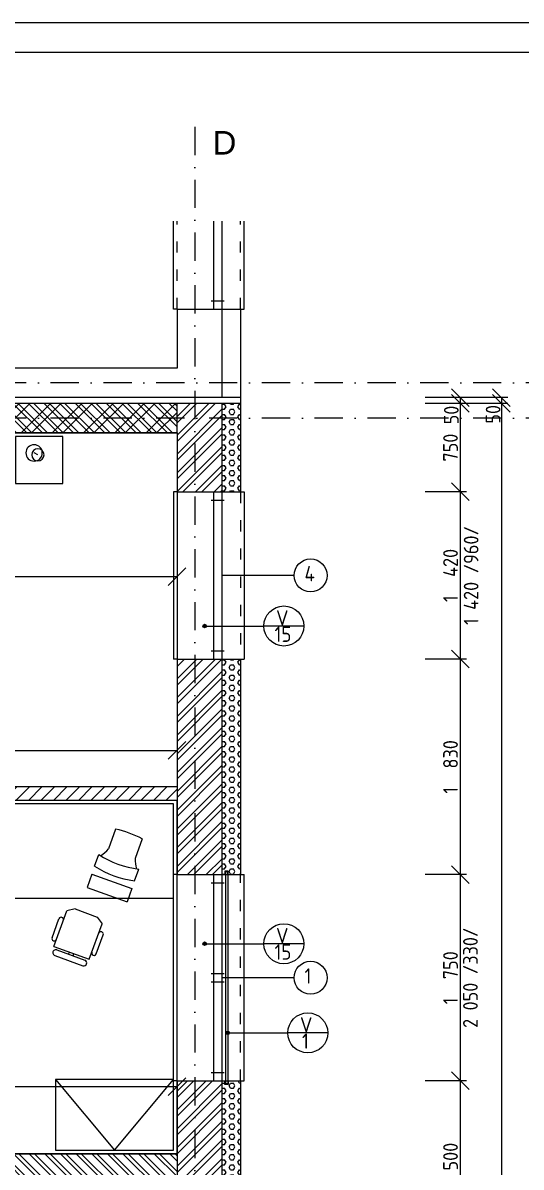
# Model space of a CAD drawing. Extents: x 4511820 to 5180432, y -1526536 to -944957.
# Drawn here: x 4992563 to 4996791, y -1318868 to -1309155 of the extents above; entities that cross this region are included whole.
import ezdxf

# ---------------------------------------------------------------- set-up
doc = ezdxf.new("R2010")
doc.units = 0
doc.header["$MEASUREMENT"] = 0
doc.linetypes.add('ACAD_ISO03W100', pattern=[30, 12, -18])
doc.linetypes.add('BODKOCIARKOVANA_3', pattern=[5.6, 3, -1.3, 0, -1.3])
doc.layers.get('0').update_dxf_attribs({"linetype": 'CONTINUOUS'})
doc.layers.get('Defpoints').update_dxf_attribs({"color": 61, "linetype": 'CONTINUOUS'})
for name, color, linetype in [('KÓTY', 4, 'CONTINUOUS'), ('MÚRY', 1, 'CONTINUOUS'), ('OKNÁ', 143, 'CONTINUOUS'), ('osi', 253, 'CONTINUOUS'), ('Plochy', 41, 'CONTINUOUS'), ('TENKÁ', 7, 'CONTINUOUS'), ('ZARIADENIE', 47, 'CONTINUOUS'), ('ŠRAFY', 82, 'CONTINUOUS')]:
    doc.layers.add(name, color=color, linetype=linetype)
doc.styles.add('styl1', font='arial.ttf')
doc.styles.add('STYLE1', font='isocp.shx')
doc.dimstyles.new('STANDARD-50', dxfattribs={"dimtxt": 125, "dimasz": 150, "dimexe": 10, "dimexo": 200, "dimgap": 20, "dimtad": 1, "dimdsep": 46, "dimlunit": 6, "dimtxsty": 'STYLE1', "dimblk1": 'OBLIQUE', "dimblk2": 'OBLIQUE', "dimsah": 1, "dimcen": 2.5, "dimse1": 1, "dimse2": 1, "dimadec": 0, "dimazin": 0, "dimtfac": 1, "dimtmove": 1, "dimatfit": 3, "dimldrblk": 'OBLIQUE', "dimfxl": 1, "dimtolj": 1, "dimtzin": 0, "dimarcsym": 0})
pattern_1 = [(0, (0, -175781), (0, 43.3012702), [25, -50]), (120, (0, -175781), (-37.5, -21.6506351), [25, -50]), (60, (25, -175781), (-37.5, 21.6506351), [25, -50])]

# ---------------------------------------------------------------- blocks, each defined once
blk = doc.blocks.new('_OBLIQUE')
at = {"color": 0, "linetype": 'ByBlock'}
blk.add_line((-0.5, -0.5), (0.5, 0.5), dxfattribs=at)
blk = doc.blocks.new('*D22450')
at = {"layer": 'Defpoints', "color": 0}
for p in [(4993901, -1312335.2), (4993901, -1312385.2), (4996624.5, -1312385.2)]:
    blk.add_point(p, dxfattribs=at)
at = {"layer": 'KÓTY', "color": 0, "lineweight": -2}
blk.add_line((4996624.5, -1312335.2), (4996624.5, -1312385.2), dxfattribs=at)
at = {"layer": 'KÓTY', "color": 0, "linetype": 'ByBlock', "lineweight": -2, "xscale": 150, "yscale": 150, "zscale": 150}
for p, rotation in [((4996624.5, -1312335.2), 90), ((4996624.5, -1312385.2), 270)]:
    blk.add_blockref('_OBLIQUE', p, dxfattribs=dict(at, rotation=rotation))
at = {"layer": 'KÓTY', "color": 0, "insert": (4996553.5, -1312477.5), "char_height": 125, "attachment_point": 5, "rotation": 90, "style": 'STYLE1'}
blk.add_mtext('\\A1;50', dxfattribs=at)
blk = doc.blocks.new('*D22451')
at = {"layer": 'Defpoints', "color": 0}
for p in [(4994251, -1312335.2), (4994251, -1312385.2), (4996274.5, -1312385.2)]:
    blk.add_point(p, dxfattribs=at)
at = {"layer": 'KÓTY', "color": 0, "lineweight": -2}
blk.add_line((4996274.5, -1312335.2), (4996274.5, -1312385.2), dxfattribs=at)
at = {"layer": 'KÓTY', "color": 0, "linetype": 'ByBlock', "lineweight": -2, "xscale": 150, "yscale": 150, "zscale": 150}
for p, rotation in [((4996274.5, -1312335.2), 90), ((4996274.5, -1312385.2), 270)]:
    blk.add_blockref('_OBLIQUE', p, dxfattribs=dict(at, rotation=rotation))
at = {"layer": 'KÓTY', "color": 0, "insert": (4996199, -1312483.5), "char_height": 125, "attachment_point": 5, "rotation": 90, "style": 'STYLE1'}
blk.add_mtext('\\A1;50', dxfattribs=at)
blk = doc.blocks.new('*D22452')
at = {"layer": 'Defpoints', "color": 0}
for p in [(4994411, -1312385.2), (4994251, -1331515.2), (4996624.5, -1331515.2)]:
    blk.add_point(p, dxfattribs=at)
at = {"layer": 'KÓTY', "color": 0, "lineweight": -2}
blk.add_line((4996624.5, -1312385.2), (4996624.5, -1331515.2), dxfattribs=at)
at = {"layer": 'KÓTY', "color": 0, "linetype": 'ByBlock', "lineweight": -2, "xscale": 150, "yscale": 150, "zscale": 150}
for p, rotation in [((4996624.5, -1312385.2), 90), ((4996624.5, -1331515.2), 270)]:
    blk.add_blockref('_OBLIQUE', p, dxfattribs=dict(at, rotation=rotation))
at = {"layer": 'KÓTY', "color": 0, "insert": (4996542, -1321950.2), "char_height": 125, "attachment_point": 5, "rotation": 90, "style": 'STYLE1'}
blk.add_mtext('\\A1;19ﾠ130', dxfattribs=at)
blk = doc.blocks.new('*D22453')
at = {"layer": 'Defpoints', "color": 0}
for p in [(4994251, -1312385.2), (4994251, -1313135.2), (4996274.5, -1313135.2)]:
    blk.add_point(p, dxfattribs=at)
at = {"layer": 'KÓTY', "color": 0, "lineweight": -2}
blk.add_line((4996274.5, -1312385.2), (4996274.5, -1313135.2), dxfattribs=at)
at = {"layer": 'KÓTY', "color": 0, "linetype": 'ByBlock', "lineweight": -2, "xscale": 150, "yscale": 150, "zscale": 150}
for p, rotation in [((4996274.5, -1312385.2), 90), ((4996274.5, -1313135.2), 270)]:
    blk.add_blockref('_OBLIQUE', p, dxfattribs=dict(at, rotation=rotation))
at = {"layer": 'KÓTY', "color": 0, "insert": (4996192, -1312760.2), "char_height": 125, "attachment_point": 5, "rotation": 90, "style": 'STYLE1'}
blk.add_mtext('\\A1;750', dxfattribs=at)
blk = doc.blocks.new('*D22454')
at = {"layer": 'Defpoints', "color": 0}
for p in [(4994251, -1313135.2), (4994251, -1314555.2), (4996274.5, -1314555.2)]:
    blk.add_point(p, dxfattribs=at)
at = {"layer": 'KÓTY', "color": 0, "lineweight": -2}
blk.add_line((4996274.5, -1313135.2), (4996274.5, -1314555.2), dxfattribs=at)
at = {"layer": 'KÓTY', "color": 0, "linetype": 'ByBlock', "lineweight": -2, "xscale": 150, "yscale": 150, "zscale": 150}
for p, rotation in [((4996274.5, -1313135.2), 90), ((4996274.5, -1314555.2), 270)]:
    blk.add_blockref('_OBLIQUE', p, dxfattribs=dict(at, rotation=rotation))
at = {"layer": 'KÓTY', "color": 0, "insert": (4996192, -1313845.2), "char_height": 125, "attachment_point": 5, "rotation": 90, "style": 'STYLE1'}
blk.add_mtext('\\A1;1ﾠ420', dxfattribs=at)
blk = doc.blocks.new('*D22455')
at = {"layer": 'Defpoints', "color": 0}
for p in [(4994251, -1314555.2), (4994251, -1316385.2), (4996274.5, -1316385.2)]:
    blk.add_point(p, dxfattribs=at)
at = {"layer": 'KÓTY', "color": 0, "lineweight": -2}
blk.add_line((4996274.5, -1314555.2), (4996274.5, -1316385.2), dxfattribs=at)
at = {"layer": 'KÓTY', "color": 0, "linetype": 'ByBlock', "lineweight": -2, "xscale": 150, "yscale": 150, "zscale": 150}
for p, rotation in [((4996274.5, -1314555.2), 90), ((4996274.5, -1316385.2), 270)]:
    blk.add_blockref('_OBLIQUE', p, dxfattribs=dict(at, rotation=rotation))
at = {"layer": 'KÓTY', "color": 0, "insert": (4996192, -1315470.2), "char_height": 125, "attachment_point": 5, "rotation": 90, "style": 'STYLE1'}
blk.add_mtext('\\A1;1ﾠ830', dxfattribs=at)
blk = doc.blocks.new('*D22456')
at = {"layer": 'Defpoints', "color": 0}
for p in [(4994251, -1316385.2), (4994251, -1318135.2), (4996274.5, -1318135.2)]:
    blk.add_point(p, dxfattribs=at)
at = {"layer": 'KÓTY', "color": 0, "lineweight": -2}
blk.add_line((4996274.5, -1316385.2), (4996274.5, -1318135.2), dxfattribs=at)
at = {"layer": 'KÓTY', "color": 0, "linetype": 'ByBlock', "lineweight": -2, "xscale": 150, "yscale": 150, "zscale": 150}
for p, rotation in [((4996274.5, -1316385.2), 90), ((4996274.5, -1318135.2), 270)]:
    blk.add_blockref('_OBLIQUE', p, dxfattribs=dict(at, rotation=rotation))
at = {"layer": 'KÓTY', "color": 0, "insert": (4996192, -1317260.2), "char_height": 125, "attachment_point": 5, "rotation": 90, "style": 'STYLE1'}
blk.add_mtext('\\A1;1ﾠ750', dxfattribs=at)
blk = doc.blocks.new('*D22457')
at = {"layer": 'Defpoints', "color": 0}
for p in [(4994251, -1318135.2), (4994251, -1319635.2), (4996274.5, -1319635.2)]:
    blk.add_point(p, dxfattribs=at)
at = {"layer": 'KÓTY', "color": 0, "lineweight": -2}
blk.add_line((4996274.5, -1318135.2), (4996274.5, -1319635.2), dxfattribs=at)
at = {"layer": 'KÓTY', "color": 0, "linetype": 'ByBlock', "lineweight": -2, "xscale": 150, "yscale": 150, "zscale": 150}
for p, rotation in [((4996274.5, -1318135.2), 90), ((4996274.5, -1319635.2), 270)]:
    blk.add_blockref('_OBLIQUE', p, dxfattribs=dict(at, rotation=rotation))
at = {"layer": 'KÓTY', "color": 0, "insert": (4996192, -1318885.2), "char_height": 125, "attachment_point": 5, "rotation": 90, "style": 'STYLE1'}
blk.add_mtext('\\A1;1ﾠ500', dxfattribs=at)
blk = doc.blocks.new('DVOJPOSTEL')
at = {"layer": 'ZARIADENIE', "ltscale": 0.25}
for p, q in [((4444359, -1314665.2), (4444359, -1312665.2)), ((4444359, -1312665.2), (4446159, -1312665.2)), ((4445259, -1312665.2), (4445259, -1314665.2)), ((4446159, -1312665.2), (4446159, -1314665.2)), ((4444139.6, -1312821.2), (4444171.8, -1312805.1)), ((4446378.4, -1312821.2), (4446346.2, -1312805.1)), ((4446159, -1314665.2), (4444359, -1314665.2))]:
    blk.add_line(p, q, dxfattribs=at)
at = {"layer": 'ZARIADENIE', "color": 76, "ltscale": 0.25}
for p, q in [((4444432.3, -1312741.6), (4445177.9, -1312741.6)), ((4444432.3, -1312741.6), (4444432.3, -1313110.9)), ((4445177.9, -1312741.6), (4445177.9, -1313110.9)), ((4446085.7, -1312741.6), (4445340.1, -1312741.6)), ((4445340.1, -1312741.6), (4445340.1, -1313110.9)), ((4446085.7, -1312741.6), (4446085.7, -1313110.9)), ((4444432.3, -1313110.9), (4445177.9, -1313110.9)), ((4446085.7, -1313110.9), (4445340.1, -1313110.9)), ((4444432.3, -1313193.6), (4444432.3, -1314603.6)), ((4444432.3, -1313193.6), (4445027.9, -1313193.6)), ((4445027.9, -1313193.6), (4445177.9, -1313343.6)), ((4445027.9, -1313193.6), (4445027.9, -1313343.6)), ((4445490.1, -1313193.6), (4445340.1, -1313343.6)), ((4446085.7, -1313193.6), (4445490.1, -1313193.6)), ((4445490.1, -1313193.6), (4445490.1, -1313343.6)), ((4446085.7, -1313193.6), (4446085.7, -1314603.6)), ((4445027.9, -1313343.6), (4445177.9, -1313343.6)), ((4445177.9, -1313343.6), (4445177.9, -1314603.6)), ((4445340.1, -1313343.6), (4445340.1, -1314603.6)), ((4445490.1, -1313343.6), (4445340.1, -1313343.6)), ((4444432.3, -1314603.6), (4445177.9, -1314603.6)), ((4446085.7, -1314603.6), (4445340.1, -1314603.6))]:
    blk.add_line(p, q, dxfattribs=at)
at = {"layer": 'ZARIADENIE'}
for points in [[(4444329, -1313065.2), (4443929, -1313065.2), (4443929, -1312665.2), (4444329, -1312665.2)], [(4446189, -1313065.2), (4446589, -1313065.2), (4446589, -1312665.2), (4446189, -1312665.2)]]:
    blk.add_lwpolyline(points, close=True, dxfattribs=at)
at = {"layer": 'ZARIADENIE', "ltscale": 0.25}
for centre, radius in [((4444139.6, -1312821.2), 51.9), ((4444171.8, -1312805.1), 69.7), ((4446346.2, -1312805.1), 69.7), ((4446378.4, -1312821.2), 51.9)]:
    blk.add_circle(centre, radius, dxfattribs=at)
blk = doc.blocks.new('SKRINA')
at = {"layer": 'ZARIADENIE'}
for p, q in [((4449069, -1324645.2), (4448469, -1324145.2)), ((4448469, -1325145.2), (4449069, -1324645.2))]:
    blk.add_line(p, q, dxfattribs=at)
blk.add_lwpolyline([(4448469, -1324145.2), (4448469, -1325145.2), (4449069, -1325145.2), (4449069, -1324145.2)], close=True, dxfattribs=at)
blk = doc.blocks.new('*D22564')
at = {"layer": 'Defpoints', "color": 0}
for p in [(4988991, -1313854.5), (4993871, -1313845.2), (4993871, -1313854.5)]:
    blk.add_point(p, dxfattribs=at)
at = {"layer": 'KÓTY', "color": 0, "lineweight": -2}
blk.add_line((4988991, -1313854.5), (4993871, -1313854.5), dxfattribs=at)
at = {"layer": 'KÓTY', "color": 0, "linetype": 'ByBlock', "lineweight": -2, "xscale": 150, "yscale": 150, "zscale": 150, "rotation": 180}
blk.add_blockref('_OBLIQUE', (4988991, -1313854.5), dxfattribs=at)
at = {"layer": 'KÓTY', "color": 0, "linetype": 'ByBlock', "lineweight": -2, "xscale": 150, "yscale": 150, "zscale": 150}
blk.add_blockref('_OBLIQUE', (4993871, -1313854.5), dxfattribs=at)
at = {"layer": 'KÓTY', "color": 0, "insert": (4991431, -1313772), "char_height": 125, "attachment_point": 5, "style": 'STYLE1'}
blk.add_mtext('\\A1;4ﾠ880', dxfattribs=at)
blk = doc.blocks.new('*D22613')
at = {"layer": 'Defpoints', "color": 0}
for p in [(4988611, -1315135.2), (4993871, -1315135.2), (4993871, -1315330.5)]:
    blk.add_point(p, dxfattribs=at)
at = {"layer": 'KÓTY', "color": 0, "lineweight": -2}
blk.add_line((4988611, -1315330.5), (4993871, -1315330.5), dxfattribs=at)
at = {"layer": 'KÓTY', "color": 0, "linetype": 'ByBlock', "lineweight": -2, "xscale": 150, "yscale": 150, "zscale": 150, "rotation": 180}
blk.add_blockref('_OBLIQUE', (4988611, -1315330.5), dxfattribs=at)
at = {"layer": 'KÓTY', "color": 0, "linetype": 'ByBlock', "lineweight": -2, "xscale": 150, "yscale": 150, "zscale": 150}
blk.add_blockref('_OBLIQUE', (4993871, -1315330.5), dxfattribs=at)
at = {"layer": 'KÓTY', "color": 0, "insert": (4991241, -1315248), "char_height": 125, "attachment_point": 5, "style": 'STYLE1'}
blk.add_mtext('\\A1;5ﾠ260', dxfattribs=at)
blk = doc.blocks.new('*D22622')
at = {"layer": 'Defpoints', "color": 0}
for p in [(4993871, -1318183.5), (4990111, -1318755.2), (4993871, -1318755.2)]:
    blk.add_point(p, dxfattribs=at)
at = {"layer": 'KÓTY', "color": 0, "lineweight": -2}
blk.add_line((4990111, -1318183.5), (4993871, -1318183.5), dxfattribs=at)
at = {"layer": 'KÓTY', "color": 0, "linetype": 'ByBlock', "lineweight": -2, "xscale": 150, "yscale": 150, "zscale": 150, "rotation": 180}
blk.add_blockref('_OBLIQUE', (4990111, -1318183.5), dxfattribs=at)
at = {"layer": 'KÓTY', "color": 0, "linetype": 'ByBlock', "lineweight": -2, "xscale": 150, "yscale": 150, "zscale": 150}
blk.add_blockref('_OBLIQUE', (4993871, -1318183.5), dxfattribs=at)
at = {"layer": 'KÓTY', "color": 0, "insert": (4991991, -1318101), "char_height": 125, "attachment_point": 5, "style": 'STYLE1'}
blk.add_mtext('\\A1;3ﾠ760', dxfattribs=at)

msp = doc.modelspace()

# ---------------------------------------------------------------- hatches: boundary and pattern name
at = {"layer": 'TENKÁ'}
h = msp.add_hatch(color=256, dxfattribs=at)
h.dxf.hatch_style = 1
h.paths.add_polyline_path([(4994120.327, -1314274.457, 2.41421356), (4994105.327, -1314289.457, 0.41421356)])
h = msp.add_hatch(color=256, dxfattribs=at)
h.dxf.hatch_style = 1
h.paths.add_polyline_path([(4994281, -1316385.191), (4994281, -1316360.191), (4994301, -1316360.191), (4994301, -1316385.191), (4994306, -1316385.191), (4994306, -1316355.191), (4994276, -1316355.191), (4994276, -1316385.191)])
h = msp.add_hatch(color=256, dxfattribs=at)
h.dxf.hatch_style = 1
h.paths.add_polyline_path([(4994120.327, -1316971.457, 2.41421356), (4994105.327, -1316986.457, 0.41421356)])
h = msp.add_hatch(color=256, dxfattribs=at)
h.dxf.hatch_style = 1
h.paths.add_polyline_path([(4994316, -1317728.191, 2.41421356), (4994301, -1317743.191, 0.41421356)])
h = msp.add_hatch(color=256, dxfattribs=at)
h.dxf.hatch_style = 1
h.paths.add_polyline_path([(4994281, -1318135.191), (4994281, -1318160.191), (4994301, -1318160.191), (4994301, -1318135.191), (4994306, -1318135.191), (4994306, -1318165.191), (4994276, -1318165.191), (4994276, -1318135.191)])
at = {"layer": 'ŠRAFY'}
h = msp.add_hatch(dxfattribs=at)
h.set_pattern_fill('ANSI32', color=256, scale=500)
h.set_pattern_definition([(45, (400449.4, -131825.15), (-132.5825215, 132.5825215), []), (45, (400537.78, -131825.15), (-132.5825215, 132.5825215), [])])
h.paths.add_polyline_path([(4980951, -1312385.191), (4980951, -1312635.191), (4993871, -1312635.191), (4993871, -1312385.191), (4980951, -1312385.191)])
h = msp.add_hatch(dxfattribs=at)
h.set_pattern_fill('ANSI32', color=256, scale=250, angle=90)
h.paths.add_polyline_path([(4980951, -1312385.191), (4980951, -1312635.191), (4993871, -1312635.191), (4993871, -1312385.191), (4980951, -1312385.191)])
h = msp.add_hatch(dxfattribs=at)
h.set_pattern_fill('ANSI32', color=256, scale=300)
h.paths.add_polyline_path([(4994251, -1313135.191), (4994251, -1312385.191), (4993871, -1312385.191), (4993871, -1312635.191), (4993871, -1313135.191)])
h = msp.add_hatch(dxfattribs=at)
h.set_pattern_fill('HEX', color=256, scale=200)
h.set_pattern_definition([(0, (0, -173611), (0, 43.3012702), [25, -50]), (120, (0, -173611), (-37.5, -21.6506351), [25, -50]), (60, (25, -173611), (-37.5, 21.6506351), [25, -50])])
h.paths.add_polyline_path([(4994411, -1313135.191), (4994411, -1312385.191), (4994251, -1312385.191), (4994251, -1313135.191)])
h = msp.add_hatch(dxfattribs=at)
h.set_pattern_fill('ANSI32', color=256, scale=300)
h.paths.add_polyline_path([(4994181, -1316385.191), (4994251, -1316385.191), (4994251, -1314555.191), (4994181, -1314555.191), (4993871, -1314555.191), (4993871, -1315640.191), (4993871, -1315755.191), (4993871, -1316385.191)])
h = msp.add_hatch(dxfattribs=at)
h.set_pattern_fill('HEX', color=256, scale=200)
h.set_pattern_definition(pattern_1)
h.paths.add_polyline_path([(4994411, -1316385.191), (4994411, -1314555.191), (4994251, -1314555.191), (4994251, -1316385.191)])
at = {"layer": 'ŠRAFY', "ltscale": 0.25}
h = msp.add_hatch(dxfattribs=at)
h.set_pattern_fill('ANSI31', color=256, scale=600, style=0)
h.set_pattern_definition([(45, (515270.5, 128041), (-53.0330086, 53.0330086), [])])
h.paths.add_polyline_path([(4988496, -1315585.191), (4988496, -1316250.191), (4989996, -1316250.191), (4989996, -1316390.191), (4990111, -1316390.191), (4990111, -1315755.191), (4993871, -1315755.191), (4993871, -1315640.191), (4989996, -1315640.191), (4989996, -1316135.191), (4988611, -1316135.191), (4988611, -1315585.191)])
at = {"layer": 'ŠRAFY'}
h = msp.add_hatch(dxfattribs=at)
h.set_pattern_fill('ANSI32', color=256, scale=300)
h.paths.add_polyline_path([(4994181, -1319635.191), (4994251, -1319635.191), (4994251, -1318135.191), (4994181, -1318135.191), (4993871, -1318135.191), (4993871, -1318755.191), (4993871, -1319055.191), (4993871, -1319635.191)])
h = msp.add_hatch(dxfattribs=at)
h.set_pattern_fill('HEX', color=256, scale=200)
h.set_pattern_definition(pattern_1)
h.paths.add_polyline_path([(4994411, -1318135.191), (4994251, -1318135.191), (4994251, -1319635.191), (4994411, -1319635.191)])
h = msp.add_hatch(dxfattribs=at)
h.set_pattern_fill('ANSI32', color=256, scale=250, angle=90)
h.paths.add_polyline_path([(4989996, -1319055.191), (4990591, -1319055.191), (4990706, -1319055.191), (4993871, -1319055.191), (4993871, -1318755.191), (4990111, -1318755.191), (4989996, -1318755.191)])

# ---------------------------------------------------------------- linework, layer by layer
at = {"layer": 'KÓTY', "ltscale": 25}
for p, q in [((4996327.903, -1312335.191), (4995977.903, -1312335.191)), ((4996327.903, -1312385.191), (4995977.903, -1312385.191)), ((4996677.903, -1312335.191), (4996327.903, -1312335.191)), ((4996677.903, -1312385.191), (4996327.903, -1312385.191)), ((4996327.903, -1313135.191), (4995977.903, -1313135.191)), ((4996327.903, -1314555.191), (4995977.903, -1314555.191)), ((4996327.903, -1316385.191), (4995977.903, -1316385.191)), ((4996327.903, -1318135.191), (4995977.903, -1318135.191))]:
    msp.add_line(p, q, dxfattribs=at)
at = {"layer": 'MÚRY'}
for p, q in [((4993871, -1311585.191), (4994411, -1311585.191)), ((4993871, -1311585.191), (4993871, -1312085.191)), ((4994411, -1311585.191), (4994411, -1313135.191)), ((4993871, -1312085.191), (4989986, -1312085.191)), ((4993871, -1312635.191), (4988991, -1312635.191)), ((4993871, -1312635.191), (4993871, -1313135.191)), ((4993871, -1313135.191), (4994411, -1313135.191)), ((4993871, -1314555.191), (4993871, -1315640.191)), ((4993871, -1314555.191), (4994411, -1314555.191)), ((4994411, -1314555.191), (4994411, -1316385.191)), ((4993871, -1315640.191), (4989996, -1315640.191)), ((4993871, -1315755.191), (4990111, -1315755.191)), ((4993871, -1315755.191), (4993871, -1316385.191)), ((4993871, -1316385.191), (4994411, -1316385.191)), ((4993871, -1318135.191), (4993871, -1318755.191)), ((4993871, -1318135.191), (4994411, -1318135.191)), ((4994411, -1318135.191), (4994411, -1319635.191)), ((4993871, -1318755.191), (4990111, -1318755.191))]:
    msp.add_line(p, q, dxfattribs=at)
at = {"layer": 'OKNÁ', "ltscale": 0.25}
for p, q in [((4994181, -1310838), (4994181, -1311585.191)), ((4994251, -1310838), (4994251, -1311585.191)), ((4994161, -1311515.191), (4994271, -1311515.191)), ((4994161, -1311515.191), (4994271, -1311515.191)), ((4994181, -1313135.191), (4994181, -1314555.191)), ((4994251, -1313135.191), (4994251, -1314555.191)), ((4994161, -1313205.191), (4994271, -1313205.191)), ((4994161, -1313205.191), (4994271, -1313205.191)), ((4994864.854, -1313845.191), (4994251, -1313845.191)), ((4994161, -1314485.191), (4994271, -1314485.191)), ((4994161, -1314485.191), (4994271, -1314485.191)), ((4994181, -1316385.191), (4994181, -1318135.191)), ((4994251, -1316385.191), (4994251, -1318135.191)), ((4994281, -1316385.191), (4994281, -1318135.191)), ((4994281, -1316385.191), (4994281, -1318135.191)), ((4994301, -1316385.191), (4994301, -1318135.191)), ((4994161, -1316455.191), (4994271, -1316455.191)), ((4994161, -1316455.191), (4994271, -1316455.191)), ((4994161, -1317225.191), (4994271, -1317225.191)), ((4994161, -1317225.191), (4994271, -1317225.191)), ((4994864.854, -1317260.191), (4994251, -1317260.191)), ((4994161, -1317295.191), (4994271, -1317295.191)), ((4994161, -1317295.191), (4994271, -1317295.191)), ((4994161, -1318065.191), (4994271, -1318065.191)), ((4994161, -1318065.191), (4994271, -1318065.191))]:
    msp.add_line(p, q, dxfattribs=at)
for centre in [(4995004.854, -1313845.191), (4995004.854, -1317260.191)]:
    msp.add_circle(centre, 140, dxfattribs=at)
at = {"layer": 'osi', "linetype": 'BODKOCIARKOVANA_3', "ltscale": 80}
for p, q in [((4994021, -1310038), (4994021, -1347555.191)), ((5041881, -1312210.191), (4978211, -1312210.191)), ((5041881, -1312510.191), (4978211, -1312510.191))]:
    msp.add_line(p, q, dxfattribs=at)
at = {"layer": 'Plochy'}
for points in [[(4988991, -1312635.191), (4993871, -1312635.191), (4993871, -1315640.191), (4989996, -1315640.191), (4989996, -1316135.191), (4988611, -1316135.191), (4988611, -1314635.191), (4988991, -1314635.191)], [(4993871, -1315755.191), (4990111, -1315755.191), (4990111, -1318755.191), (4993871, -1318755.191)]]:
    msp.add_lwpolyline(points, close=True, dxfattribs=at)
at = {"layer": 'TENKÁ', "color": 7}
for p, q in [((5065037, -1309154.796), (4975746, -1309154.796)), ((5064787, -1309404.796), (4975996, -1309404.796))]:
    msp.add_line(p, q, dxfattribs=at)
at = {"layer": 'TENKÁ', "ltscale": 0.25}
for p, q in [((4993841, -1311585.191), (4993841, -1310838)), ((4994441, -1311585.191), (4994441, -1310838)), ((4993871, -1311585.191), (4993841, -1311585.191)), ((4994411, -1311585.191), (4994441, -1311585.191)), ((4993841, -1313135.191), (4993841, -1314555.191)), ((4993871, -1313135.191), (4993841, -1313135.191)), ((4994411, -1313135.191), (4994441, -1313135.191)), ((4994441, -1313135.191), (4994441, -1314555.191)), ((4994105.327, -1314274.457), (4994607.729, -1314274.457)), ((4994947.729, -1314274.457), (4994607.729, -1314274.457)), ((4993871, -1314555.191), (4993841, -1314555.191)), ((4994411, -1314555.191), (4994441, -1314555.191)), ((4993841, -1318135.191), (4993841, -1316385.191)), ((4993871, -1316385.191), (4993841, -1316385.191)), ((4994411, -1316385.191), (4994441, -1316385.191)), ((4994441, -1318135.191), (4994441, -1316385.191)), ((4994105.327, -1316971.457), (4994607.729, -1316971.457)), ((4994947.729, -1316971.457), (4994607.729, -1316971.457)), ((4994301, -1317728.191), (4994810.836, -1317728.191)), ((4995150.836, -1317728.191), (4994810.836, -1317728.191)), ((4993871, -1318135.191), (4993841, -1318135.191)), ((4994411, -1318135.191), (4994441, -1318135.191))]:
    msp.add_line(p, q, dxfattribs=at)
at = {"layer": 'TENKÁ', "linetype": 'ACAD_ISO03W100', "ltscale": 8}
for p, q in [((4993871, -1311585.191), (4993871, -1310838)), ((4994411, -1311585.191), (4994411, -1310838)), ((4993871, -1313135.191), (4993871, -1314555.191)), ((4994411, -1313135.191), (4994411, -1314555.191)), ((4993871, -1318135.191), (4993871, -1316385.191)), ((4994411, -1318135.191), (4994411, -1316385.191))]:
    msp.add_line(p, q, dxfattribs=at)
at = {"layer": 'TENKÁ'}
for p, q in [((4994251, -1311470.191), (4994251, -1312335.191)), ((4994251, -1311585.191), (4994251, -1312335.191)), ((4994411, -1312335.191), (4979011, -1312335.191)), ((4994411, -1312385.191), (4979011, -1312385.191)), ((4993871, -1312635.191), (4993871, -1312385.191)), ((4994251, -1312385.191), (4994251, -1313135.191)), ((4994251, -1312385.191), (4994251, -1313135.191)), ((4994251, -1314555.191), (4994251, -1316385.191)), ((4993871, -1315640.191), (4993871, -1315755.191)), ((4994306, -1316355.191), (4994276, -1316355.191)), ((4994276, -1316355.191), (4994276, -1316385.191)), ((4994281, -1316385.191), (4994281, -1316355.191)), ((4994301, -1316360.191), (4994281, -1316360.191)), ((4994281, -1316360.191), (4994281, -1316385.191)), ((4994301, -1316385.191), (4994301, -1316360.191)), ((4994306, -1316385.191), (4994306, -1316355.191)), ((4994251, -1318135.191), (4994251, -1319635.191)), ((4994276, -1318165.191), (4994276, -1318135.191)), ((4994281, -1318135.191), (4994281, -1318165.191)), ((4994281, -1318160.191), (4994281, -1318135.191)), ((4994301, -1318135.191), (4994301, -1318160.191)), ((4994306, -1318135.191), (4994306, -1318165.191)), ((4994306, -1318165.191), (4994276, -1318165.191)), ((4994301, -1318160.191), (4994281, -1318160.191)), ((4993871, -1318755.191), (4993871, -1319055.191))]:
    msp.add_line(p, q, dxfattribs=at)
at = {"layer": 'TENKÁ', "ltscale": 0.25}
for centre in [(4994777.729, -1314274.457), (4994777.729, -1316971.457), (4994980.836, -1317728.191)]:
    msp.add_circle(centre, 170, dxfattribs=at)
at = {"layer": 'TENKÁ'}
for centre in [(4994105.327, -1314274.457), (4994105.327, -1316971.457), (4994301, -1317728.191)]:
    msp.add_circle(centre, 15, dxfattribs=at)
at = {"layer": 'ZARIADENIE', "color": 8, "ltscale": 0.25}
for p, q in [((4993349.58, -1315999.39), (4993289.059, -1316165.668)), ((4993575.106, -1316081.475), (4993514.586, -1316247.752)), ((4993171.452, -1316313.362), (4993207.292, -1316214.893)), ((4993149.384, -1316380.041), (4993108.342, -1316492.804)), ((4993149.384, -1316380.041), (4993487.674, -1316503.168)), ((4993509.742, -1316436.489), (4993545.581, -1316338.021)), ((4993108.342, -1316492.804), (4993446.631, -1316615.931)), ((4993487.674, -1316503.168), (4993446.631, -1316615.931))]:
    msp.add_line(p, q, dxfattribs=at)
at = {"layer": 'ZARIADENIE', "color": 33, "ltscale": 0.25}
for p, q in [((4993005.527, -1316676.302), (4992935.465, -1316693.368)), ((4993005.527, -1316676.302), (4993193.466, -1316744.706)), ((4992810.17, -1316920.661), (4992868.755, -1316759.701)), ((4992826.018, -1316994.07), (4992935.465, -1316693.368)), ((4993193.466, -1316744.706), (4993236.166, -1316802.815)), ((4993126.72, -1317103.516), (4993236.166, -1316802.815)), ((4993186.047, -1317057.469), (4993244.632, -1316896.509)), ((4992826.018, -1316994.07), (4993126.72, -1317103.516)), ((4992849.993, -1317024.079), (4993089.064, -1317111.094)), ((4992950.735, -1317060.746), (4992957.575, -1317041.953)), ((4992988.322, -1317074.427), (4992995.163, -1317055.633)), ((4992832.892, -1317071.064), (4993071.963, -1317158.079))]:
    msp.add_line(p, q, dxfattribs=at)
at = {"layer": 'ZARIADENIE'}
msp.add_lwpolyline([(4993841, -1315785.191), (4992241, -1315785.191), (4992241, -1316585.191), (4993841, -1316585.191)], close=True, dxfattribs=at)
at = {"layer": 'ZARIADENIE', "color": 8, "ltscale": 0.25}
for centre, radius, start, end in [((4993184.905, -1316802.685), 820, 61.5850319, 78.4149681), ((4993079.433, -1315995.217), 270.179, 301.9719025, 320.8849629), ((4993650.053, -1315524.703), 820, 237.3196165, 262.6803835), ((4993784.732, -1316251.925), 270.179, 179.1150371, 198.0280976), ((4993614.213, -1315623.172), 820, 237.3196165, 262.6803835)]:
    msp.add_arc(centre, radius, start, end, dxfattribs=at)
at = {"layer": 'ZARIADENIE', "color": 33, "ltscale": 0.25}
for centre, radius, start, end in [((4992887.548, -1316766.541), 20, 340, 160), ((4993225.838, -1316889.668), 20, 340, 160), ((4992828.964, -1316927.501), 20, 160, 340), ((4992841.442, -1317047.572), 25, 70, 250), ((4993167.253, -1317050.628), 20, 160, 340), ((4993080.514, -1317134.587), 25, 250, 70)]:
    msp.add_arc(centre, radius, start, end, dxfattribs=at)

# ---------------------------------------------------------------- block references
at = {"layer": 'ZARIADENIE', "color": 2, "xscale": -1}
msp.add_blockref('DVOJPOSTEL', (9436830, 0), dxfattribs=at)
at = {"layer": 'ZARIADENIE', "color": 2, "rotation": 270.0000000000001}
msp.add_blockref('SKRINA', (6317986.191, 3130343.809), dxfattribs=at)

# ---------------------------------------------------------------- texts
at = {"layer": 'KÓTY', "char_height": 125, "attachment_point": 5, "rotation": 90, "style": 'STYLE1'}
for s, insert in [('\\A1;1 420 /960/', (4996366.957, -1313845.191)), ('\\A1;2 050 /330/', (4996360.957, -1317260.191))]:
    msp.add_mtext(s, dxfattribs=dict(at, insert=insert))
at = {"layer": 'TENKÁ', "ltscale": 0.25, "style": 'styl1'}
msp.add_text('D', height=200, dxfattribs=at).set_placement((4994173.054, -1310272.5))
at = {"layer": 'TENKÁ', "style": 'STYLE1'}
for s, p in [('4', (4994952.823, -1313895.191)), ('V', (4994711.699, -1314270.957)), ('15', (4994698.199, -1314409.594)), ('V', (4994711.699, -1316967.957)), ('15', (4994698.199, -1317106.594)), ('1', (4994952.823, -1317310.191)), ('V', (4994914.806, -1317724.691)), ('1', (4994931.306, -1317863.328))]:
    msp.add_text(s, height=130, dxfattribs=at).set_placement(p)

# ---------------------------------------------------------------- dimensions: what is measured, and where the dimension line sits
at = {"layer": 'KÓTY'}
for base, p1, p2, picture, middle in [((4996624.5, -1312385.191), (4993901, -1312335.191), (4993901, -1312385.191), '*D22450', (4996636, -1312477.5)), ((4996274.5, -1312385.191), (4994251, -1312335.191), (4994251, -1312385.191), '*D22451', (4996281.5, -1312483.5))]:
    dim = msp.add_linear_dim(base=base, p1=p1, p2=p2, angle=90, dimstyle='STANDARD-50', dxfattribs=at)
    dim.commit()
    dim.dimension.update_dxf_attribs({"geometry": picture, "text_midpoint": middle, "dimtype": 160})
for base, p1, p2, picture, middle in [((4996624.5, -1331515.191), (4994411, -1312385.191), (4994251, -1331515.191), '*D22452', (4996541.957, -1321950.191)), ((4996274.5, -1313135.191), (4994251, -1312385.191), (4994251, -1313135.191), '*D22453', (4996192, -1312760.191)), ((4996274.5, -1314555.191), (4994251, -1313135.191), (4994251, -1314555.191), '*D22454', (4996191.957, -1313845.191)), ((4996274.5, -1316385.191), (4994251, -1314555.191), (4994251, -1316385.191), '*D22455', (4996191.957, -1315470.191)), ((4996274.5, -1318135.191), (4994251, -1316385.191), (4994251, -1318135.191), '*D22456', (4996191.957, -1317260.191)), ((4996274.5, -1319635.191), (4994251, -1318135.191), (4994251, -1319635.191), '*D22457', (4996191.957, -1318885.191))]:
    dim = msp.add_linear_dim(base=base, p1=p1, p2=p2, angle=90, dimstyle='STANDARD-50', dxfattribs=at)
    dim.commit()
    dim.dimension.update_dxf_attribs({"geometry": picture, "text_midpoint": middle})
dim = msp.add_linear_dim(base=(4993871, -1313854.5), p1=(4988991, -1313854.5), p2=(4993871, -1313845.191), dimstyle='STANDARD-50', override={"dimtxsty": 'STYLE1', "dimldrblk": 'OBLIQUE'}, dxfattribs=at)
dim.commit()
dim.dimension.update_dxf_attribs({"geometry": '*D22564', "text_midpoint": (4991431, -1313771.957)})
for base, p1, p2, picture, middle in [((4993871, -1315330.5), (4988611, -1315135.191), (4993871, -1315135.191), '*D22613', (4991241, -1315247.957)), ((4993871, -1318183.5), (4990111, -1318755.191), (4993871, -1318755.191), '*D22622', (4991991, -1318100.957))]:
    dim = msp.add_linear_dim(base=base, p1=p1, p2=p2, dimstyle='STANDARD-50', dxfattribs=at)
    dim.commit()
    dim.dimension.update_dxf_attribs({"geometry": picture, "text_midpoint": middle})

doc.saveas('drawing.dxf')
